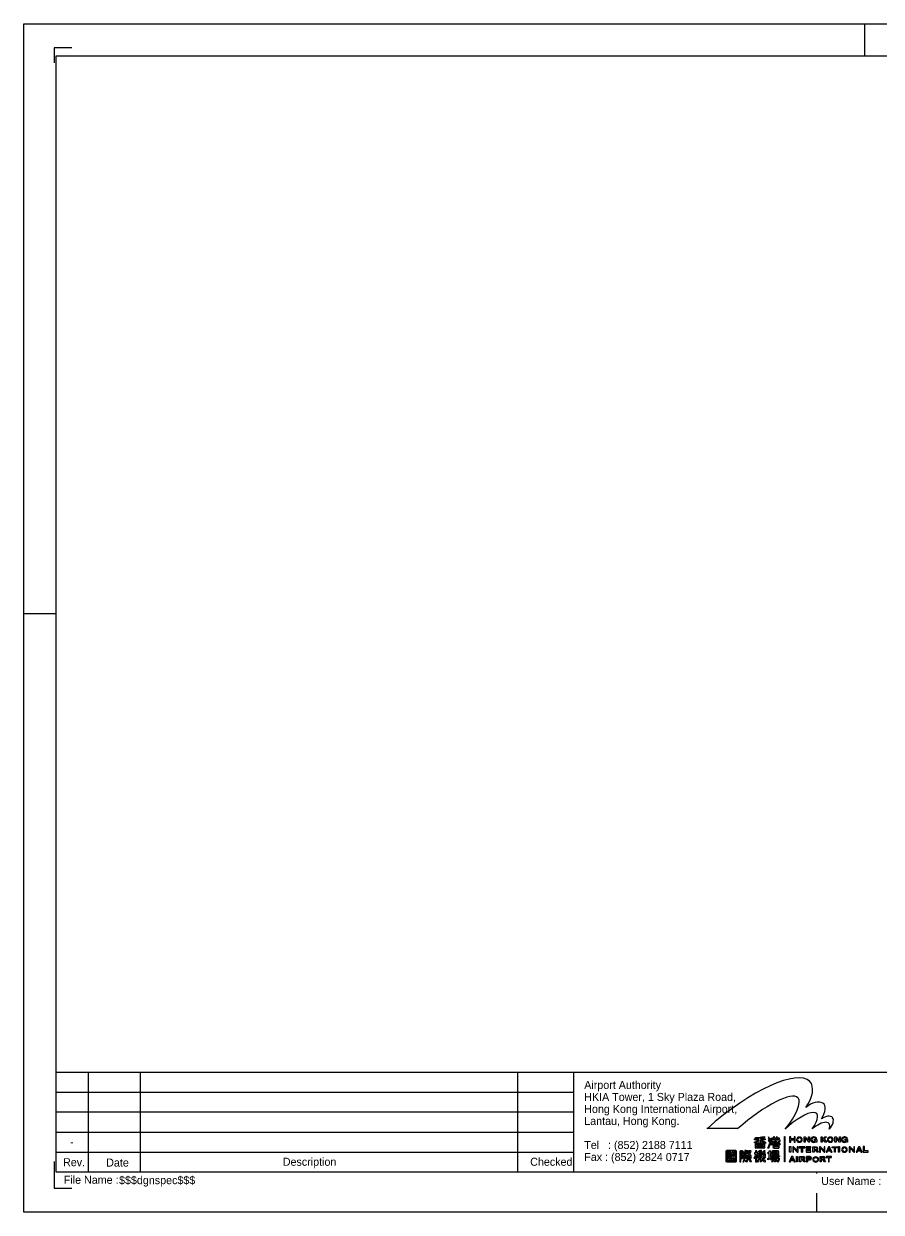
# Model space of a CAD drawing. Extents: x 241.812 to 242.232, y 83.676 to 83.973.
# Drawn here: x 241.8118 to 242.026, y 83.6761 to 83.9731 of the extents above; entities that cross this region are included whole.
import ezdxf

# ---------------------------------------------------------------- set-up
doc = ezdxf.new("R2010")
doc.units = 0
doc.layers.add('Level 63', color=7, linetype='Continuous')

msp = doc.modelspace()

# ---------------------------------------------------------------- linework, layer by layer
at = {"layer": 'Level 63'}
for p, q in [((242.02185000152593, 83.96508999908444), (242.02185000152593, 83.9731)), ((241.81980000000001, 83.82560000000001), (241.8118, 83.82560000000001)), ((241.81985000152594, 83.7111), (242.22385000152593, 83.7111)), ((241.82785000152595, 83.7111), (241.82785000152595, 83.68608999908444)), ((241.84085000152595, 83.7111), (241.84085000152595, 83.68608999908444)), ((241.9351499984741, 83.7111), (241.9351499984741, 83.68608999908444)), ((241.94920000000002, 83.68608999908444), (241.94920000000002, 83.7111)), ((241.81985000152594, 83.7061), (241.94920000000002, 83.7061)), ((241.94920000000002, 83.70110000000001), (241.81985000152594, 83.70110000000001)), ((241.81985000152594, 83.6961), (241.94920000000002, 83.6961)), ((241.9824, 83.6971), (241.99, 83.6971)), ((241.99460000000002, 83.69460000000001), (241.99460000000002, 83.6948)), ((241.99460000000002, 83.6948), (241.9949, 83.6948)), ((241.9952, 83.69460000000001), (241.99460000000002, 83.69460000000001)), ((241.9949, 83.6948), (241.99530000000001, 83.6948)), ((241.99550000000002, 83.69460000000001), (241.9952, 83.69460000000001)), ((241.99530000000001, 83.6948), (241.9961, 83.6949)), ((241.99550000000002, 83.6944), (241.99550000000002, 83.69460000000001)), ((241.9959, 83.6947), (241.9958, 83.6947)), ((241.9958, 83.6947), (241.9958, 83.6944)), ((241.99640000000002, 83.6947), (241.9959, 83.6947)), ((241.9961, 83.6949), (241.9968, 83.69500000000001)), ((241.9968, 83.6947), (241.99640000000002, 83.6947)), ((241.9968, 83.69500000000001), (241.9968, 83.6947)), ((241.9978, 83.6949), (241.9978, 83.69460000000001)), ((241.9991, 83.69460000000001), (241.9986, 83.69460000000001)), ((241.9986, 83.69460000000001), (241.9986, 83.6944)), ((241.9993, 83.6949), (241.9991, 83.6949)), ((241.9991, 83.6949), (241.9991, 83.69460000000001)), ((241.9993, 83.69460000000001), (241.9993, 83.6949)), ((241.99980000000002, 83.69460000000001), (241.9993, 83.69460000000001)), ((242, 83.6949), (241.99980000000002, 83.6949)), ((241.99980000000002, 83.6949), (241.99980000000002, 83.69460000000001)), ((242, 83.69460000000001), (242, 83.6949)), ((242.00060000000002, 83.69460000000001), (242, 83.69460000000001)), ((242.00060000000002, 83.6944), (242.00060000000002, 83.69460000000001)), ((242.0034, 83.6949), (242.00310000000002, 83.6949)), ((242.00310000000002, 83.6949), (242.00310000000002, 83.6936)), ((242.0034, 83.6944), (242.0034, 83.6949)), ((242.0045, 83.6949), (242.00420000000003, 83.6949)), ((242.00420000000003, 83.6949), (242.00420000000003, 83.6944)), ((242.0045, 83.6936), (242.0045, 83.6949)), ((242.00670000000002, 83.6936), (242.00670000000002, 83.6949)), ((242.00670000000002, 83.6949), (242.007, 83.6949)), ((242.007, 83.6949), (242.0078, 83.694)), ((242.007, 83.69460000000001), (242.007, 83.6936)), ((242.0079, 83.6936), (242.007, 83.69460000000001)), ((242.0078, 83.694), (242.0078, 83.6949)), ((242.0078, 83.6949), (242.0081, 83.6949)), ((242.0081, 83.6949), (242.0081, 83.6936)), ((242.00990000000002, 83.6945), (242.0096, 83.6945)), ((242.01100000000002, 83.6949), (242.0112, 83.6949)), ((242.01100000000002, 83.6936), (242.01100000000002, 83.6949)), ((242.0112, 83.6949), (242.0112, 83.6943)), ((242.0112, 83.6943), (242.01190000000003, 83.6949)), ((242.0123, 83.6949), (242.01170000000002, 83.6944)), ((242.01190000000003, 83.6949), (242.0123, 83.6949)), ((242.01440000000002, 83.6949), (242.0147, 83.6949)), ((242.01440000000002, 83.6936), (242.01440000000002, 83.6949)), ((242.0147, 83.6949), (242.0156, 83.694)), ((242.0156, 83.6936), (242.0147, 83.69460000000001)), ((242.0147, 83.69460000000001), (242.0147, 83.6936)), ((242.0156, 83.694), (242.0156, 83.6949)), ((242.0156, 83.6949), (242.0158, 83.6949)), ((242.0158, 83.6949), (242.0158, 83.6936)), ((242.01760000000002, 83.6945), (242.0173, 83.6945)), ((241.9897, 83.6915), (241.9873, 83.6915)), ((241.99220000000003, 83.6915), (241.99190000000002, 83.6915)), ((241.99210000000002, 83.6914), (241.99220000000003, 83.6915)), ((241.9943, 83.69420000000001), (241.9943, 83.6944)), ((241.9943, 83.6944), (241.99550000000002, 83.6944)), ((241.99550000000002, 83.69420000000001), (241.9943, 83.69420000000001)), ((241.9943, 83.6936), (241.9949, 83.6939)), ((241.9949, 83.6937), (241.9943, 83.6934)), ((241.9943, 83.6934), (241.9943, 83.6936)), ((241.99460000000002, 83.6922), (241.99460000000002, 83.69330000000001)), ((241.99470000000002, 83.6934), (241.99550000000002, 83.6934)), ((241.9967, 83.69210000000001), (241.99470000000002, 83.69210000000001)), ((241.9966, 83.6932), (241.9948, 83.6932)), ((241.9948, 83.6932), (241.9948, 83.69290000000001)), ((241.9948, 83.6932), (241.9966, 83.6932)), ((241.9948, 83.69290000000001), (241.9948, 83.6932)), ((241.9948, 83.69290000000001), (241.9966, 83.69290000000001)), ((241.9966, 83.69290000000001), (241.9948, 83.69290000000001)), ((241.9966, 83.6927), (241.9948, 83.6927)), ((241.9948, 83.6927), (241.9948, 83.6924)), ((241.9948, 83.6927), (241.9966, 83.6927)), ((241.9948, 83.6924), (241.9948, 83.6927)), ((241.9948, 83.6924), (241.9966, 83.6924)), ((241.9966, 83.6924), (241.9948, 83.6924)), ((241.9949, 83.6939), (241.99530000000001, 83.6941)), ((241.99550000000002, 83.694), (241.9949, 83.6937)), ((241.99530000000001, 83.6941), (241.99550000000002, 83.6941)), ((241.99550000000002, 83.6941), (241.99550000000002, 83.69420000000001)), ((241.99550000000002, 83.6934), (241.99550000000002, 83.694)), ((241.9958, 83.6944), (241.997, 83.6944)), ((241.997, 83.69420000000001), (241.9958, 83.69420000000001)), ((241.9958, 83.69420000000001), (241.9958, 83.6941)), ((241.9958, 83.6941), (241.9961, 83.6941)), ((241.99640000000002, 83.6937), (241.9958, 83.694)), ((241.9958, 83.694), (241.9958, 83.6934)), ((241.9958, 83.6934), (241.9967, 83.6934)), ((241.9961, 83.6915), (241.9958, 83.6915)), ((241.9958, 83.6915), (241.9961, 83.69)), ((241.9961, 83.6941), (241.99640000000002, 83.6939)), ((241.99630000000002, 83.69040000000001), (241.9961, 83.6915)), ((241.99640000000002, 83.6939), (241.99710000000002, 83.6936)), ((241.99710000000002, 83.69330000000001), (241.99640000000002, 83.6937)), ((241.9966, 83.69290000000001), (241.9966, 83.6932)), ((241.9966, 83.6932), (241.9966, 83.69290000000001)), ((241.9966, 83.6924), (241.9966, 83.6927)), ((241.9966, 83.6927), (241.9966, 83.6924)), ((241.9968, 83.69330000000001), (241.9968, 83.6922)), ((241.997, 83.6944), (241.997, 83.69420000000001)), ((241.99710000000002, 83.6936), (241.99710000000002, 83.69330000000001)), ((241.99790000000002, 83.69210000000001), (241.9977, 83.69210000000001)), ((241.9978, 83.6943), (241.9978, 83.694)), ((241.99810000000002, 83.69330000000001), (241.9983, 83.69330000000001)), ((241.9984, 83.694), (241.9984, 83.6944)), ((241.9984, 83.69330000000001), (241.9984, 83.6937)), ((241.9991, 83.6941), (241.9985, 83.6941)), ((241.9985, 83.6941), (241.9985, 83.69380000000001)), ((241.9985, 83.69380000000001), (241.99900000000002, 83.69380000000001)), ((241.9987, 83.6934), (241.9985, 83.6932)), ((241.9985, 83.69290000000001), (241.99890000000002, 83.69330000000001)), ((241.9985, 83.6932), (241.9985, 83.69290000000001)), ((241.9986, 83.6944), (241.9991, 83.6944)), ((241.99900000000002, 83.69380000000001), (241.9987, 83.6934)), ((241.99890000000002, 83.69330000000001), (241.99890000000002, 83.69250000000001)), ((241.9991, 83.6944), (241.9991, 83.6941)), ((241.9991, 83.6935), (241.9992, 83.69380000000001)), ((242, 83.6935), (241.9991, 83.6935)), ((241.9991, 83.69330000000001), (242, 83.69330000000001)), ((241.9991, 83.69290000000001), (241.9991, 83.69330000000001)), ((242, 83.69290000000001), (241.9991, 83.69290000000001)), ((241.9991, 83.6926), (241.9991, 83.6927)), ((241.9991, 83.6927), (242, 83.6927)), ((241.9992, 83.69380000000001), (241.99990000000003, 83.69380000000001)), ((241.99980000000002, 83.6944), (241.9993, 83.6944)), ((241.9993, 83.6944), (241.9993, 83.6941)), ((241.9993, 83.6941), (241.99980000000002, 83.6941)), ((242.0003, 83.6924), (241.9993, 83.6924)), ((241.9993, 83.69210000000001), (242.0003, 83.69210000000001)), ((241.99980000000002, 83.6941), (241.99980000000002, 83.6944)), ((241.99990000000003, 83.69380000000001), (242, 83.6936)), ((242, 83.6941), (242, 83.6944)), ((242, 83.6944), (242.00060000000002, 83.6944)), ((242.00070000000002, 83.6941), (242, 83.6941)), ((242, 83.6936), (242.0003, 83.69330000000001)), ((242, 83.69330000000001), (242, 83.69290000000001)), ((242.00050000000002, 83.6934), (242.0002, 83.69380000000001)), ((242.0002, 83.69380000000001), (242.00070000000002, 83.69380000000001)), ((242.0002, 83.69290000000001), (242.0002, 83.69330000000001)), ((242.0003, 83.69330000000001), (242.00070000000002, 83.69290000000001)), ((242.00050000000002, 83.6927), (242.0003, 83.6927)), ((242.0003, 83.6927), (242.0003, 83.6924)), ((242.00070000000002, 83.6932), (242.00050000000002, 83.6934)), ((242.00050000000002, 83.6923), (242.00050000000002, 83.6927)), ((242.00070000000002, 83.69380000000001), (242.00070000000002, 83.6941)), ((242.00070000000002, 83.69290000000001), (242.00070000000002, 83.6932)), ((242.00310000000002, 83.6936), (242.0034, 83.6936)), ((242.00420000000003, 83.6944), (242.0034, 83.6944)), ((242.0034, 83.6936), (242.0034, 83.69420000000001)), ((242.0034, 83.69420000000001), (242.00420000000003, 83.69420000000001)), ((242.00410000000002, 83.6924), (242.00390000000002, 83.6924)), ((242.00390000000002, 83.6924), (242.00390000000002, 83.6911)), ((242.00500000000002, 83.6915), (242.00410000000002, 83.6924)), ((242.00410000000002, 83.6911), (242.00410000000002, 83.69210000000001)), ((242.00410000000002, 83.69210000000001), (242.00500000000002, 83.6911)), ((242.00420000000003, 83.69420000000001), (242.00420000000003, 83.6936)), ((242.00420000000003, 83.6936), (242.0045, 83.6936)), ((242.0052, 83.6924), (242.00500000000002, 83.6924)), ((242.00500000000002, 83.6924), (242.00500000000002, 83.6915)), ((242.0052, 83.6911), (242.0052, 83.6924)), ((242.0055, 83.6922), (242.0055, 83.6924)), ((242.0055, 83.6924), (242.0069, 83.6924)), ((242.0069, 83.6924), (242.0055, 83.6924)), ((242.0055, 83.6924), (242.0055, 83.6922)), ((242.0061, 83.6922), (242.0055, 83.6922)), ((242.0055, 83.6922), (242.0061, 83.6922)), ((242.0061, 83.6911), (242.0061, 83.6922)), ((242.0061, 83.6922), (242.0061, 83.6911)), ((242.0063, 83.6922), (242.0063, 83.6911)), ((242.0069, 83.6922), (242.0063, 83.6922)), ((242.0063, 83.6911), (242.0063, 83.6922)), ((242.0063, 83.6922), (242.0069, 83.6922)), ((242.007, 83.6936), (242.00670000000002, 83.6936)), ((242.0069, 83.6924), (242.0069, 83.6922)), ((242.0069, 83.6922), (242.0069, 83.6924)), ((242.00840000000002, 83.6924), (242.0072, 83.6924)), ((242.0072, 83.6924), (242.0072, 83.6911)), ((242.00750000000002, 83.6922), (242.00840000000002, 83.6922)), ((242.00750000000002, 83.6919), (242.00750000000002, 83.6922)), ((242.00830000000002, 83.6919), (242.00750000000002, 83.6919)), ((242.00750000000002, 83.6914), (242.00750000000002, 83.6917)), ((242.00750000000002, 83.6917), (242.00830000000002, 83.6917)), ((242.0081, 83.6936), (242.0079, 83.6936)), ((242.00830000000002, 83.6917), (242.00830000000002, 83.6919)), ((242.00840000000002, 83.6922), (242.00840000000002, 83.6924)), ((242.0089, 83.6924), (242.0098, 83.6924)), ((242.0089, 83.6911), (242.0089, 83.6924)), ((242.00920000000002, 83.6941), (242.00920000000002, 83.6943)), ((242.00920000000002, 83.6943), (242.00990000000002, 83.6943)), ((242.0096, 83.6941), (242.00920000000002, 83.6941)), ((242.0098, 83.6922), (242.00920000000002, 83.6922)), ((242.00920000000002, 83.6922), (242.00920000000002, 83.6918)), ((242.00920000000002, 83.6918), (242.0098, 83.6918)), ((242.0096, 83.69160000000001), (242.00920000000002, 83.69160000000001)), ((242.00920000000002, 83.69160000000001), (242.00920000000002, 83.6911)), ((242.01000000000002, 83.6911), (242.0096, 83.69160000000001)), ((242.0097, 83.6936), (242.0097, 83.69380000000001)), ((242.00990000000002, 83.6936), (242.0097, 83.6936)), ((242.00990000000002, 83.6943), (242.00990000000002, 83.6936)), ((242.00990000000002, 83.69160000000001), (242.0103, 83.6911)), ((242.01080000000002, 83.6924), (242.0106, 83.6924)), ((242.0106, 83.6924), (242.0106, 83.6911)), ((242.01170000000002, 83.6915), (242.01080000000002, 83.6924)), ((242.01080000000002, 83.6911), (242.01080000000002, 83.69210000000001)), ((242.01080000000002, 83.69210000000001), (242.01170000000002, 83.6911)), ((242.0112, 83.6936), (242.01100000000002, 83.6936)), ((242.0115, 83.69420000000001), (242.0112, 83.694)), ((242.0112, 83.694), (242.0112, 83.6936)), ((242.012, 83.6936), (242.0115, 83.69420000000001)), ((242.01170000000002, 83.6944), (242.0124, 83.6936)), ((242.01190000000003, 83.6924), (242.01170000000002, 83.6924)), ((242.01170000000002, 83.6924), (242.01170000000002, 83.6915)), ((242.01190000000003, 83.6911), (242.01190000000003, 83.6924)), ((242.0124, 83.6936), (242.012, 83.6936)), ((242.0128, 83.6924), (242.0122, 83.6911)), ((242.0129, 83.69210000000001), (242.01270000000002, 83.69160000000001)), ((242.01270000000002, 83.69160000000001), (242.0132, 83.69160000000001)), ((242.0131, 83.6924), (242.0128, 83.6924)), ((242.0132, 83.69160000000001), (242.0129, 83.69210000000001)), ((242.0137, 83.6911), (242.0131, 83.6924)), ((242.0137, 83.6922), (242.0137, 83.6924)), ((242.0137, 83.6924), (242.01510000000002, 83.6924)), ((242.01430000000002, 83.6922), (242.0137, 83.6922)), ((242.01430000000002, 83.6911), (242.01430000000002, 83.6922)), ((242.0147, 83.6936), (242.01440000000002, 83.6936)), ((242.01510000000002, 83.6922), (242.0145, 83.6922)), ((242.0145, 83.6922), (242.0145, 83.6911)), ((242.01510000000002, 83.6924), (242.01510000000002, 83.6922)), ((242.0158, 83.6936), (242.0156, 83.6936)), ((242.01690000000002, 83.6941), (242.01690000000002, 83.6943)), ((242.01690000000002, 83.6943), (242.01760000000002, 83.6943)), ((242.0173, 83.6941), (242.01690000000002, 83.6941)), ((242.0174, 83.6936), (242.0174, 83.69380000000001)), ((242.01760000000002, 83.6936), (242.0174, 83.6936)), ((242.01760000000002, 83.6943), (242.01760000000002, 83.6936)), ((242.018, 83.6924), (242.018, 83.6911)), ((242.0182, 83.6924), (242.018, 83.6924)), ((242.0191, 83.6915), (242.0182, 83.6924)), ((242.0182, 83.6911), (242.0182, 83.69210000000001)), ((242.0182, 83.69210000000001), (242.0191, 83.6911)), ((242.01930000000002, 83.6924), (242.0191, 83.6924)), ((242.0191, 83.6924), (242.0191, 83.6915)), ((242.01930000000002, 83.6911), (242.01930000000002, 83.6924)), ((242.02030000000002, 83.6924), (242.0197, 83.6911)), ((242.02040000000002, 83.69210000000001), (242.02020000000002, 83.69160000000001)), ((242.02020000000002, 83.69160000000001), (242.0207, 83.69160000000001)), ((242.0206, 83.6924), (242.02030000000002, 83.6924)), ((242.0207, 83.69160000000001), (242.02040000000002, 83.69210000000001)), ((242.02120000000002, 83.6911), (242.0206, 83.6924)), ((242.0218, 83.69250000000001), (242.0215, 83.69250000000001)), ((242.0215, 83.69250000000001), (242.0215, 83.6911)), ((242.0218, 83.6914), (242.0218, 83.69250000000001)), ((241.81985000152594, 83.6911), (241.94920000000002, 83.6911)), ((241.9872, 83.6914), (241.9872, 83.6888)), ((241.9873, 83.6887), (241.9897, 83.6887)), ((241.9884, 83.69120000000001), (241.9874, 83.69120000000001)), ((241.9874, 83.69120000000001), (241.9874, 83.68900000000001)), ((241.9874, 83.68900000000001), (241.98960000000002, 83.68900000000001)), ((241.98760000000001, 83.6907), (241.98760000000001, 83.6909)), ((241.98760000000001, 83.6909), (241.98850000000002, 83.6909)), ((241.98860000000002, 83.6907), (241.98760000000001, 83.6907)), ((241.98760000000001, 83.6905), (241.98760000000001, 83.6898)), ((241.98850000000002, 83.6897), (241.98760000000001, 83.6894)), ((241.98760000000001, 83.6894), (241.98760000000001, 83.68910000000001)), ((241.98760000000001, 83.68910000000001), (241.98850000000002, 83.6894)), ((241.9884, 83.6906), (241.98770000000002, 83.6906)), ((241.98770000000002, 83.6897), (241.9884, 83.6897)), ((241.9883, 83.69030000000001), (241.98780000000002, 83.69030000000001)), ((241.98780000000002, 83.69030000000001), (241.98780000000002, 83.69)), ((241.98780000000002, 83.69), (241.9883, 83.69)), ((241.9883, 83.69), (241.9883, 83.69030000000001)), ((241.98850000000002, 83.6909), (241.9884, 83.69120000000001)), ((241.98850000000002, 83.6898), (241.98850000000002, 83.6905)), ((241.98850000000002, 83.6894), (241.98850000000002, 83.6897)), ((241.9888, 83.6898), (241.98860000000002, 83.6907)), ((241.98860000000002, 83.6892), (241.98860000000002, 83.68950000000001)), ((241.9889, 83.69120000000001), (241.98870000000002, 83.69120000000001)), ((241.98870000000002, 83.69120000000001), (241.9888, 83.6909)), ((241.9889, 83.69120000000001), (241.98870000000002, 83.69120000000001)), ((241.98870000000002, 83.69120000000001), (241.9888, 83.6909)), ((241.9888, 83.6909), (241.989, 83.6909)), ((241.9888, 83.6909), (241.989, 83.6909)), ((241.98940000000002, 83.6907), (241.9888, 83.6907)), ((241.9888, 83.6907), (241.989, 83.6902)), ((241.989, 83.6909), (241.9889, 83.69120000000001)), ((241.989, 83.6909), (241.9889, 83.69120000000001)), ((241.9889, 83.6894), (241.9889, 83.6896)), ((241.98960000000002, 83.69120000000001), (241.9891, 83.69120000000001)), ((241.9891, 83.69120000000001), (241.9892, 83.6909)), ((241.9891, 83.6906), (241.98940000000002, 83.6906)), ((241.9891, 83.68990000000001), (241.9892, 83.6894)), ((241.9892, 83.6909), (241.98940000000002, 83.6909)), ((241.98940000000002, 83.68910000000001), (241.9892, 83.68910000000001)), ((241.98930000000001, 83.6893), (241.98940000000002, 83.6893)), ((241.98940000000002, 83.6909), (241.98940000000002, 83.6907)), ((241.98940000000002, 83.6893), (241.98940000000002, 83.68910000000001)), ((241.98960000000002, 83.68900000000001), (241.98960000000002, 83.69120000000001)), ((241.9898, 83.6888), (241.9898, 83.6914)), ((241.9907, 83.6913), (241.9907, 83.6887)), ((241.9907, 83.6887), (241.9909, 83.6887)), ((241.99130000000002, 83.6914), (241.9908, 83.6914)), ((241.99120000000002, 83.69120000000001), (241.9909, 83.69120000000001)), ((241.9909, 83.69120000000001), (241.9909, 83.6897)), ((241.99120000000002, 83.69120000000001), (241.9909, 83.69120000000001)), ((241.9909, 83.69120000000001), (241.9909, 83.6897)), ((241.9909, 83.6897), (241.99120000000002, 83.6897)), ((241.9909, 83.6897), (241.99120000000002, 83.6897)), ((241.9909, 83.6887), (241.9909, 83.68950000000001)), ((241.9909, 83.68950000000001), (241.99120000000002, 83.6894)), ((241.991, 83.6905), (241.99120000000002, 83.69120000000001)), ((241.991, 83.6905), (241.99120000000002, 83.69120000000001)), ((241.99130000000002, 83.68990000000001), (241.991, 83.6905)), ((241.99130000000002, 83.68990000000001), (241.991, 83.6905)), ((241.99120000000002, 83.6905), (241.9914, 83.6913)), ((241.9914, 83.6902), (241.99120000000002, 83.6905)), ((241.99120000000002, 83.6897), (241.99130000000002, 83.6898)), ((241.99120000000002, 83.6897), (241.99130000000002, 83.6898)), ((241.99120000000002, 83.6897), (241.99120000000002, 83.6897)), ((241.99120000000002, 83.6894), (241.99130000000002, 83.68950000000001)), ((241.99130000000002, 83.69080000000001), (241.9914, 83.6907)), ((241.99130000000002, 83.6898), (241.99130000000002, 83.68990000000001)), ((241.99130000000002, 83.6898), (241.99130000000002, 83.68990000000001)), ((241.99130000000002, 83.6898), (241.99130000000002, 83.6898)), ((241.99130000000002, 83.6898), (241.99130000000002, 83.6898)), ((241.99130000000002, 83.68950000000001), (241.9915, 83.6896)), ((241.9914, 83.6907), (241.9915, 83.6907)), ((241.9915, 83.69), (241.9914, 83.6902)), ((241.9916, 83.68900000000001), (241.9914, 83.6887)), ((241.9914, 83.6887), (241.9917, 83.6887)), ((241.9915, 83.6907), (241.9918, 83.6905)), ((241.9915, 83.6898), (241.9915, 83.69)), ((241.9915, 83.6896), (241.9915, 83.6898)), ((241.9918, 83.6905), (241.9916, 83.69030000000001)), ((241.9916, 83.69030000000001), (241.9916, 83.69)), ((241.9916, 83.69), (241.99190000000002, 83.69030000000001)), ((241.9916, 83.6898), (241.9935, 83.6898)), ((241.9916, 83.6896), (241.9916, 83.6898)), ((241.9925, 83.6896), (241.9916, 83.6896)), ((241.9917, 83.6893), (241.9916, 83.68900000000001)), ((241.9918, 83.691), (241.9917, 83.6909)), ((241.9917, 83.6909), (241.9918, 83.691)), ((241.9917, 83.6909), (241.99200000000002, 83.6907)), ((241.99200000000002, 83.6907), (241.9917, 83.6909)), ((241.9918, 83.68950000000001), (241.9917, 83.6893)), ((241.9917, 83.6887), (241.9918, 83.68900000000001)), ((241.99210000000002, 83.69080000000001), (241.9918, 83.691)), ((241.9918, 83.691), (241.99210000000002, 83.69080000000001)), ((241.9918, 83.68900000000001), (241.99200000000002, 83.68950000000001)), ((241.99200000000002, 83.68950000000001), (241.9918, 83.68950000000001)), ((241.9931, 83.69030000000001), (241.99190000000002, 83.69030000000001)), ((241.99190000000002, 83.69030000000001), (241.99190000000002, 83.6901)), ((241.99190000000002, 83.6901), (241.9932, 83.6901)), ((241.9924, 83.69120000000001), (241.99200000000002, 83.69120000000001)), ((241.99200000000002, 83.69120000000001), (241.99220000000003, 83.691)), ((241.99200000000002, 83.69120000000001), (241.9924, 83.69120000000001)), ((241.99220000000003, 83.691), (241.99200000000002, 83.69120000000001)), ((241.99200000000002, 83.6907), (241.99210000000002, 83.69080000000001)), ((241.99210000000002, 83.69080000000001), (241.99200000000002, 83.6907)), ((241.9927, 83.6914), (241.99210000000002, 83.6914)), ((241.99220000000003, 83.6887), (241.99220000000003, 83.68900000000001)), ((241.99220000000003, 83.68900000000001), (241.9924, 83.68900000000001)), ((241.9923, 83.6887), (241.99220000000003, 83.6887)), ((241.9924, 83.68900000000001), (241.9924, 83.68900000000001)), ((241.9926, 83.69120000000001), (241.9925, 83.691)), ((241.9925, 83.68910000000001), (241.9925, 83.6896)), ((241.9935, 83.6896), (241.9927, 83.6896)), ((241.9927, 83.6896), (241.9927, 83.68910000000001)), ((241.9935, 83.6914), (241.99280000000002, 83.6914)), ((241.99280000000002, 83.6914), (241.99280000000002, 83.69120000000001)), ((241.99280000000002, 83.69120000000001), (241.9932, 83.69120000000001)), ((241.9932, 83.69120000000001), (241.99290000000002, 83.69080000000001)), ((241.99300000000002, 83.6894), (241.99300000000002, 83.68950000000001)), ((241.99300000000002, 83.68950000000001), (241.9932, 83.68950000000001)), ((241.9931, 83.68910000000001), (241.99300000000002, 83.6894)), ((241.9932, 83.6889), (241.9931, 83.68910000000001)), ((241.9932, 83.6901), (241.9932, 83.6902)), ((241.9932, 83.68950000000001), (241.9933, 83.6892)), ((241.9933, 83.6887), (241.9932, 83.6889)), ((241.9933, 83.6892), (241.9934, 83.68900000000001)), ((241.99360000000001, 83.6887), (241.9933, 83.6887)), ((241.9934, 83.68900000000001), (241.9935, 83.6888)), ((241.9935, 83.69), (241.9935, 83.69030000000001)), ((241.9935, 83.6898), (241.9935, 83.6896)), ((241.9935, 83.6888), (241.99360000000001, 83.6887)), ((241.9944, 83.69), (241.9942, 83.6896)), ((241.9942, 83.6896), (241.9944, 83.6896)), ((241.99460000000002, 83.6909), (241.9943, 83.6909)), ((241.9943, 83.6909), (241.9943, 83.6907)), ((241.9943, 83.6907), (241.99460000000002, 83.6907)), ((241.99450000000002, 83.69040000000001), (241.9944, 83.69)), ((241.9944, 83.6896), (241.99460000000002, 83.6901)), ((241.99460000000002, 83.6907), (241.99450000000002, 83.69040000000001)), ((241.9949, 83.6914), (241.99460000000002, 83.6914)), ((241.99460000000002, 83.6914), (241.99460000000002, 83.6909)), ((241.99460000000002, 83.6901), (241.99460000000002, 83.6887)), ((241.99460000000002, 83.6887), (241.9949, 83.6887)), ((241.9949, 83.6909), (241.9949, 83.6914)), ((241.9951, 83.6909), (241.9949, 83.6909)), ((241.9951, 83.69030000000001), (241.9949, 83.6907)), ((241.9949, 83.6907), (241.9951, 83.6907)), ((241.9949, 83.6887), (241.9949, 83.69040000000001)), ((241.9949, 83.69040000000001), (241.9951, 83.6901)), ((241.9951, 83.6907), (241.9951, 83.6909)), ((241.99550000000002, 83.69080000000001), (241.9951, 83.69040000000001)), ((241.9951, 83.69040000000001), (241.9951, 83.69030000000001)), ((241.9951, 83.6901), (241.9952, 83.6902)), ((241.9961, 83.69), (241.9951, 83.69)), ((241.9951, 83.69), (241.9951, 83.6898)), ((241.9951, 83.6898), (241.99540000000002, 83.6898)), ((241.9952, 83.68900000000001), (241.9951, 83.68900000000001)), ((241.9951, 83.68900000000001), (241.9951, 83.68900000000001)), ((241.9951, 83.68900000000001), (241.9951, 83.6887)), ((241.9951, 83.6887), (241.9951, 83.6887)), ((241.9951, 83.6887), (241.9952, 83.6887)), ((241.99530000000001, 83.69080000000001), (241.99550000000002, 83.69080000000001)), ((241.99540000000002, 83.6898), (241.99530000000001, 83.6892)), ((241.99550000000002, 83.68900000000001), (241.99550000000002, 83.6894)), ((241.99550000000002, 83.6894), (241.9959, 83.68910000000001)), ((241.99560000000002, 83.6896), (241.99560000000002, 83.6898)), ((241.99560000000002, 83.6898), (241.99620000000002, 83.6898)), ((241.9957, 83.6896), (241.99560000000002, 83.6896)), ((241.9958, 83.68950000000001), (241.9957, 83.6896)), ((241.996, 83.6893), (241.9958, 83.68950000000001)), ((241.9958, 83.68900000000001), (241.9958, 83.6887)), ((241.9959, 83.68910000000001), (241.996, 83.6893)), ((241.99620000000002, 83.6898), (241.99640000000002, 83.6893)), ((241.99630000000002, 83.69080000000001), (241.9967, 83.69080000000001)), ((241.9967, 83.69080000000001), (241.99630000000002, 83.69040000000001)), ((241.99640000000002, 83.69), (241.99640000000002, 83.6902)), ((241.99640000000002, 83.6902), (241.99640000000002, 83.69)), ((241.9966, 83.69), (241.99640000000002, 83.69)), ((241.99640000000002, 83.69), (241.9966, 83.69)), ((241.9965, 83.68950000000001), (241.9965, 83.6898)), ((241.9965, 83.6898), (241.99710000000002, 83.6898)), ((241.9965, 83.68910000000001), (241.9965, 83.6889)), ((241.9966, 83.6902), (241.9966, 83.69)), ((241.9966, 83.69), (241.9966, 83.6902)), ((241.9967, 83.68900000000001), (241.9966, 83.6892)), ((241.9969, 83.6897), (241.9967, 83.6897)), ((241.9968, 83.68900000000001), (241.9967, 83.68900000000001)), ((241.9968, 83.69), (241.9968, 83.6902)), ((241.99710000000002, 83.69), (241.9968, 83.69)), ((241.9969, 83.68900000000001), (241.9968, 83.68900000000001)), ((241.99710000000002, 83.68900000000001), (241.9969, 83.68900000000001)), ((241.9969, 83.6887), (241.99710000000002, 83.6887)), ((241.99710000000002, 83.6898), (241.99710000000002, 83.69)), ((241.99710000000002, 83.6887), (241.99710000000002, 83.68900000000001)), ((241.9977, 83.69080000000001), (241.9977, 83.691)), ((241.9977, 83.691), (241.99800000000002, 83.691)), ((241.99800000000002, 83.69080000000001), (241.9977, 83.69080000000001)), ((241.9986, 83.6897), (241.9977, 83.6892)), ((241.9977, 83.68950000000001), (241.99800000000002, 83.6897)), ((241.9977, 83.6892), (241.9977, 83.68950000000001)), ((241.99800000000002, 83.691), (241.99800000000002, 83.6914)), ((241.99800000000002, 83.6914), (241.9983, 83.6914)), ((241.99800000000002, 83.6897), (241.99800000000002, 83.69080000000001)), ((241.9983, 83.6914), (241.9983, 83.691)), ((241.9983, 83.691), (241.9986, 83.691)), ((241.9986, 83.69080000000001), (241.9983, 83.69080000000001)), ((241.9983, 83.69080000000001), (241.9983, 83.68990000000001)), ((241.9983, 83.68990000000001), (241.9986, 83.69)), ((241.9983, 83.6892), (241.9986, 83.6896)), ((241.9986, 83.6892), (241.9983, 83.6892)), ((241.9986, 83.691), (241.9986, 83.69080000000001)), ((241.9986, 83.69), (241.9986, 83.6902)), ((241.9986, 83.6902), (242.00060000000002, 83.6902)), ((241.99880000000002, 83.69), (241.9986, 83.69)), ((241.9986, 83.69), (241.9986, 83.6897)), ((241.9986, 83.6896), (241.99880000000002, 83.68990000000001)), ((241.99890000000002, 83.6896), (241.9986, 83.6892)), ((241.99890000000002, 83.6887), (241.9986, 83.6887)), ((241.9987, 83.6913), (241.9987, 83.6905)), ((242.0003, 83.6914), (241.99880000000002, 83.6914)), ((241.99880000000002, 83.69040000000001), (242.0003, 83.69040000000001)), ((241.99880000000002, 83.68990000000001), (241.99880000000002, 83.69)), ((242.0003, 83.6896), (241.99890000000002, 83.6896)), ((242.0001, 83.69120000000001), (241.99900000000002, 83.69120000000001)), ((241.99900000000002, 83.69120000000001), (241.99900000000002, 83.691)), ((241.99900000000002, 83.691), (242.0001, 83.691)), ((241.99900000000002, 83.6906), (241.99900000000002, 83.69080000000001)), ((241.99900000000002, 83.69080000000001), (242.0001, 83.69080000000001)), ((242.0001, 83.6906), (241.99900000000002, 83.6906)), ((241.9991, 83.68990000000001), (241.99900000000002, 83.6898)), ((241.99900000000002, 83.6898), (242.0003, 83.6898)), ((241.9992, 83.69), (241.9991, 83.68990000000001)), ((241.9991, 83.6896), (241.9994, 83.6896)), ((242.00060000000002, 83.69), (241.9992, 83.69)), ((241.9995, 83.6887), (241.9992, 83.6887)), ((241.99970000000002, 83.6896), (242, 83.6896)), ((242, 83.6887), (242, 83.68900000000001)), ((242, 83.68900000000001), (242.0002, 83.68900000000001)), ((242.0002, 83.6887), (242, 83.6887)), ((242.0001, 83.691), (242.0001, 83.69120000000001)), ((242.0001, 83.69080000000001), (242.0001, 83.6906)), ((242.0003, 83.68910000000001), (242.0003, 83.6896)), ((242.0004, 83.6905), (242.0004, 83.6913)), ((242.00050000000002, 83.6896), (242.00050000000002, 83.68910000000001)), ((242.00060000000002, 83.6902), (242.00060000000002, 83.69)), ((242.0036, 83.69), (242.00300000000001, 83.6887)), ((242.00300000000001, 83.6887), (242.00330000000002, 83.6887)), ((242.00330000000002, 83.6887), (242.0034, 83.68900000000001)), ((242.0034, 83.68900000000001), (242.00410000000002, 83.68900000000001)), ((242.0037, 83.6897), (242.0035, 83.6892)), ((242.0035, 83.6892), (242.00400000000002, 83.6892)), ((242.00390000000002, 83.69), (242.0036, 83.69)), ((242.00400000000002, 83.6892), (242.0037, 83.6897)), ((242.00390000000002, 83.6911), (242.00410000000002, 83.6911)), ((242.0045, 83.6887), (242.00390000000002, 83.69)), ((242.00410000000002, 83.68900000000001), (242.00420000000003, 83.6887)), ((242.00420000000003, 83.6887), (242.0045, 83.6887)), ((242.00500000000002, 83.6911), (242.0052, 83.6911)), ((242.00560000000002, 83.69), (242.00650000000002, 83.69)), ((242.00560000000002, 83.6887), (242.00560000000002, 83.69)), ((242.00590000000003, 83.6887), (242.00560000000002, 83.6887)), ((242.00650000000002, 83.6898), (242.00590000000003, 83.6898)), ((242.00590000000003, 83.6898), (242.00590000000003, 83.6894)), ((242.00590000000003, 83.6894), (242.00650000000002, 83.6894)), ((242.0063, 83.6892), (242.00590000000003, 83.6892)), ((242.00590000000003, 83.6892), (242.00590000000003, 83.6887)), ((242.0063, 83.6911), (242.0061, 83.6911)), ((242.0061, 83.6911), (242.0063, 83.6911)), ((242.00670000000002, 83.6887), (242.0063, 83.6892)), ((242.00660000000002, 83.6892), (242.007, 83.6887)), ((242.007, 83.6887), (242.00670000000002, 83.6887)), ((242.0072, 83.6911), (242.00840000000002, 83.6911)), ((242.00820000000002, 83.69), (242.00730000000001, 83.69)), ((242.00730000000001, 83.69), (242.00730000000001, 83.6887)), ((242.00730000000001, 83.69), (242.00820000000002, 83.69)), ((242.00730000000001, 83.6887), (242.00730000000001, 83.69)), ((242.00730000000001, 83.6887), (242.00760000000002, 83.6887)), ((242.00760000000002, 83.6887), (242.00730000000001, 83.6887)), ((242.00840000000002, 83.6914), (242.00750000000002, 83.6914)), ((242.00760000000002, 83.6894), (242.00760000000002, 83.6898)), ((242.00760000000002, 83.6898), (242.00820000000002, 83.6898)), ((242.00820000000002, 83.6894), (242.00760000000002, 83.6894)), ((242.00760000000002, 83.6887), (242.00760000000002, 83.6892)), ((242.00760000000002, 83.6892), (242.00820000000002, 83.6892)), ((242.00820000000002, 83.6892), (242.00760000000002, 83.6892)), ((242.00760000000002, 83.6892), (242.00760000000002, 83.6887)), ((242.00820000000002, 83.6892), (242.00820000000002, 83.6892)), ((242.00840000000002, 83.6911), (242.00840000000002, 83.6914)), ((242.00920000000002, 83.6911), (242.0089, 83.6911)), ((242.0103, 83.6911), (242.01000000000002, 83.6911)), ((242.0106, 83.6911), (242.01080000000002, 83.6911)), ((242.0107, 83.69), (242.01160000000002, 83.69)), ((242.0107, 83.6887), (242.0107, 83.69)), ((242.01100000000002, 83.6887), (242.0107, 83.6887)), ((242.01160000000002, 83.6898), (242.01100000000002, 83.6898)), ((242.01100000000002, 83.6898), (242.01100000000002, 83.6894)), ((242.01100000000002, 83.6894), (242.01160000000002, 83.6894)), ((242.0114, 83.6892), (242.01100000000002, 83.6892)), ((242.01100000000002, 83.6892), (242.01100000000002, 83.6887)), ((242.01180000000002, 83.6887), (242.0114, 83.6892)), ((242.01170000000002, 83.6911), (242.01190000000003, 83.6911)), ((242.01170000000002, 83.6892), (242.0121, 83.6887)), ((242.0121, 83.6887), (242.01180000000002, 83.6887)), ((242.0122, 83.6911), (242.01250000000002, 83.6911)), ((242.01360000000003, 83.69), (242.0122, 83.69)), ((242.0122, 83.69), (242.0122, 83.6898)), ((242.0122, 83.6898), (242.0128, 83.6898)), ((242.01250000000002, 83.6911), (242.01260000000002, 83.6914)), ((242.01260000000002, 83.6914), (242.01330000000002, 83.6914)), ((242.0128, 83.6898), (242.0128, 83.6887)), ((242.0128, 83.6887), (242.013, 83.6887)), ((242.013, 83.6887), (242.013, 83.6898)), ((242.013, 83.6898), (242.01360000000003, 83.6898)), ((242.01330000000002, 83.6914), (242.01340000000002, 83.6911)), ((242.01340000000002, 83.6911), (242.0137, 83.6911)), ((242.01360000000003, 83.6898), (242.01360000000003, 83.69)), ((242.0145, 83.6911), (242.01430000000002, 83.6911)), ((242.018, 83.6911), (242.0182, 83.6911)), ((242.0191, 83.6911), (242.01930000000002, 83.6911)), ((242.0197, 83.6911), (242.02, 83.6911)), ((242.02, 83.6911), (242.0201, 83.6914)), ((242.0201, 83.6914), (242.0208, 83.6914)), ((242.0208, 83.6914), (242.0209, 83.6911)), ((242.0209, 83.6911), (242.02120000000002, 83.6911)), ((242.0215, 83.6911), (242.02270000000001, 83.6911)), ((242.02270000000001, 83.6914), (242.0218, 83.6914)), ((242.02270000000001, 83.6911), (242.02270000000001, 83.6914)), ((242.00985000152593, 83.68608999908444), (242.00985000152593, 83.68572999969481)), ((242.00985000152593, 83.68085999938964), (242.00985000152593, 83.67608999908444))]:
    msp.add_line(p, q, dxfattribs=at)
for points in [[(241.8118, 83.9731), (242.23180000000002, 83.9731), (242.23180000000002, 83.6761), (241.8118, 83.6761)], [(242.0018, 83.69500000000001), (242.0019, 83.69500000000001), (242.0019, 83.6887), (242.0018, 83.6887)], [(242.00310000000002, 83.69250000000001), (242.0034, 83.69250000000001), (242.0034, 83.6911), (242.00310000000002, 83.6911)], [(242.01530000000002, 83.69250000000001), (242.0156, 83.69250000000001), (242.0156, 83.6911), (242.01530000000002, 83.6911)], [(242.00480000000002, 83.69), (242.0051, 83.69), (242.0051, 83.6887), (242.00480000000002, 83.6887)]]:
    msp.add_lwpolyline(points, close=True, dxfattribs=at)
for points in [[(241.8238, 83.9671), (241.8194, 83.9671), (241.8194, 83.9633)], [(241.81985000152594, 83.68608999908444), (241.81985000152594, 83.96508999908444), (242.22385000152593, 83.96508999908444), (242.22385000152593, 83.68608999908444), (241.93848999908445, 83.68608999908444)], [(241.8194, 83.6888), (241.8194, 83.6821), (241.8238, 83.6821)], [(241.9951, 83.6909), (241.9951, 83.6909)], [(241.9959, 83.69030000000001), (241.9959, 83.6906), (241.9957, 83.6906), (241.9957, 83.69040000000001), (241.99540000000002, 83.69040000000001), (241.9958, 83.6909), (241.9958, 83.691), (241.99550000000002, 83.691), (241.9958, 83.6914), (241.99550000000002, 83.6914), (241.9952, 83.6911)], [(241.9952, 83.6902), (241.9958, 83.6902)], [(241.99710000000002, 83.69030000000001), (241.99710000000002, 83.6906), (241.9969, 83.6906), (241.9969, 83.69040000000001), (241.9966, 83.69040000000001), (241.997, 83.6909), (241.997, 83.691), (241.9967, 83.691), (241.997, 83.6914), (241.9967, 83.6914), (241.99630000000002, 83.691)], [(241.99640000000002, 83.6902), (241.9966, 83.6902)], [(241.9966, 83.6902), (241.99640000000002, 83.6902)], [(241.9968, 83.6902), (241.997, 83.6902)], [(241.93848999908445, 83.68608999908444), (241.93848999908445, 83.68608999908444), (241.81985000152594, 83.68608999908444)]]:
    msp.add_lwpolyline(points, dxfattribs=at)
for centre, radius, start, end in [((241.98825246970804, 83.68424398057778), 0.014301372161347307, 44.85891111111113, 48.172372222222236), ((241.99289475821294, 83.68916107741315), 0.007310727525232599, 41.26563888888887, 47.964650000000006), ((242.0091117812101, 83.69403136472553), 0.000865009674980128, 95.26778333333334, 109.66675555555557), ((242.00917052454093, 83.6940099124834), 0.0006802736484512274, 79.14373888888889, 110.92861944444445), ((242.00916298247316, 83.69374971002192), 0.001150450040424886, 82.20921666666668, 96.51923611111113), ((242.00921951749066, 83.69424322079271), 0.0004419330048229268, 53.92196666666672, 79.68482777777785), ((242.00924619306662, 83.69413089808077), 0.0007621221823701483, 58.14310277777778, 84.52312222222221), ((242.00933640475608, 83.69443470864744), 0.00021910128471800642, 10.958649999999977, 49.13231666666667), ((242.00939868335465, 83.69440021486133), 0.00045306449035402327, 9.675430555555554, 56.54633611111112), ((242.0168117812101, 83.69403136472553), 0.000865009674980128, 95.26778333333334, 109.66675555555557), ((242.01687052454093, 83.6940099124834), 0.0006802736484512274, 79.14373888888889, 110.92861944444445), ((242.01686298247316, 83.69374971002192), 0.001150450040424886, 82.20921666666668, 96.51923611111113), ((242.01691951749066, 83.69424322079271), 0.0004419330048229268, 53.92196666666672, 79.68482777777785), ((242.01694619306662, 83.69413089808077), 0.0007621221823701483, 58.14310277777778, 84.52312222222221), ((242.01703640475608, 83.69443470864744), 0.00021910128471800642, 10.958649999999977, 49.13231666666667), ((242.01709868335465, 83.69440021486133), 0.00045306449035402327, 9.675430555555554, 56.54633611111112), ((241.99468993822188, 83.69327635991053), 0.0001, 90, 180), ((241.99468993822188, 83.69217635991052), 0.0001, 180, 270), ((241.9966899382219, 83.69327635991053), 0.00010000000000000011, 0, 90), ((241.9966899382219, 83.69217635991052), 0.00010000000000000011, 270, 0), ((241.98750707413407, 83.69617170770616), 0.010945804075797465, 338.02835277777785, 344.6617638888889), ((241.99367312326171, 83.68947379839496), 0.006075858415335711, 39.075069444444466, 47.346011111111125), ((241.99289578810559, 83.68881625443063), 0.007320273470774493, 41.36291666666665, 48.04281388888887), ((241.98992505272068, 83.69518802185264), 0.008577215223896489, 338.72883333333334, 347.12193611111115), ((241.99923993822188, 83.69242635991053), 0.0003500000000000005, 180, 270), ((241.9992899382219, 83.69257635991052), 0.00020000000000000023, 180, 270), ((241.9999899382219, 83.69327635991053), 0.0002, 0, 90), ((241.999989940748, 83.69287635862902), 0.00020000000000000058, 270, 0), ((242.0002899382219, 83.69227635991052), 0.0002, 270, 0), ((242.00905966590383, 83.6942073544249), 0.0006591298829381313, 184.79955833333335, 269.6066666666667), ((242.00916826921144, 83.6945826376483), 0.0007885609266587824, 249.2878222222223, 278.6515750000001), ((242.00912765415944, 83.6943931334123), 0.0008479993540378278, 265.0946, 311.53453333333334), ((242.00922233965434, 83.69418067043871), 0.0003830981439761607, 279.70016666666675, 344.19972777777787), ((242.00979179500789, 83.69197635862902), 0.00040288709644742274, 283.19243611111114, 96.86182500000002), ((242.00977633502222, 83.69200135862903), 0.00017552810559552618, 274.44563055555557, 85.55436666666674), ((242.01675966590383, 83.6942073544249), 0.0006591298829381313, 184.79955833333335, 269.6066666666667), ((242.01686826921144, 83.6945826376483), 0.0007885609266587824, 249.2878222222223, 278.6515750000001), ((242.01682765415944, 83.6943931334123), 0.0008479993540378278, 265.0946, 311.53453333333334), ((242.01692233965434, 83.69418067043871), 0.0003830981439761607, 279.70016666666675, 344.19972777777787), ((241.9872899382219, 83.69137635991052), 0.0001, 90, 180), ((241.9872899382219, 83.68877635991052), 0.0001, 180, 270), ((241.98768993822188, 83.69047635991052), 0.0001, 90, 180), ((241.98768993822188, 83.68977635991052), 0.0001, 180, 270), ((241.98838993822187, 83.69047635991052), 0.0001, 0, 90), ((241.98838993822187, 83.68977635991052), 0.00010000000000000011, 270, 0), ((241.988389940748, 83.69047635862903), 0.0001, 0, 90), ((241.98635067217165, 83.69118720917777), 0.002803234107289401, 323.01711111111115, 330.2824277777778), ((241.9862417034462, 83.69131456016378), 0.003184967171471054, 317.5008166666667, 326.2510166666667), ((241.98898993822152, 83.68939905419201), 0.0001, 180, 186.27022499999998), ((241.98923844268361, 83.68942635862902), 0.00034999999999999956, 186.27022499999998, 269.8449083333333), ((241.98635067217165, 83.69118720917777), 0.002803234107289401, 339.5536083333334, 347.41373888888893), ((241.9862417034462, 83.69131456016378), 0.003184967171471054, 332.66471111111116, 346.5983222222223), ((241.98929301652538, 83.68937635991053), 0.00010000000000000005, 194.03631388888888, 270), ((241.9896899382219, 83.69137635991052), 0.0001, 0, 90), ((241.9896899382219, 83.68877635991052), 0.00010000000000000011, 270, 0), ((241.9907899382219, 83.69127635991052), 0.00010000000000000011, 90, 180), ((241.9893670167044, 83.692969279892), 0.002908676272555014, 311.2365500000001, 329.1184833333334), ((241.9912868605815, 83.69127635991052), 0.00010000000000000011, 345.9637555555555, 89.99999999999994), ((241.9890669362627, 83.69300081094579), 0.00393188581768797, 316.1389333333334, 335.59725555555565), ((241.98904019951075, 83.6932729768714), 0.003924472191865756, 323.84224722222234, 327.70747222222235), ((241.98904019951075, 83.6932729768714), 0.003924472191865756, 323.8422472222222, 327.70747222222224), ((241.9922899382219, 83.68907635991052), 0.00040000000000000045, 270, 0), ((241.9923899382219, 83.68907635991052), 0.00010000000000000011, 270, 0), ((241.9950723140523, 83.6925723460421), 0.003034617228273217, 211.70398333333333, 229.16521944444443), ((241.99639412383178, 83.69397159326878), 0.004716751841701031, 216.28296944444446, 222.3007027777778), ((241.9911254358206, 83.69206693191734), 0.0024663920158748643, 323.2985583333334, 343.7402250000001), ((241.99639412383178, 83.69397159326878), 0.004716751841701031, 225.7512277777778, 231.9959416666667), ((241.9950723140523, 83.6925723460421), 0.003034617228273217, 231.66188888888888, 238.57105277777777), ((241.99525207025633, 83.69092635991052), 0.00015000000000000018, 135, 270), ((241.99503993822077, 83.68917635991052), 0.00025000000138245617, 306.8698972222222, 0), ((241.99497993822806, 83.68918635990471), 0.0005515432817390748, 292.38013611111114, 337.6198666666667), ((241.99530380660707, 83.69048100881186), 0.001576143113787243, 287.9647083333334, 312.65397500000006), ((241.9951520373896, 83.69057615748495), 0.001985547719994017, 288.73986666666667, 312.36254722222225), ((241.995789940748, 83.69027635862902), 0.00010000000000000029, 270, 0), ((241.9963313595783, 83.69087635991052), 0.00010000000000000005, 135, 270), ((241.99530380660707, 83.69048100881186), 0.001576143113787243, 318.8120361111112, 329.30168333333336), ((241.99688993822076, 83.68917635990829), 0.0004999999970197683, 216.86989722222222, 270), ((241.9951520373896, 83.69057615748495), 0.001985547719994017, 317.12092777777775, 333.05252777777775), ((241.996989940748, 83.69027635862902), 0.00010000000000000029, 270, 0), ((241.99649775208385, 83.69060909812768), 0.002813569711409758, 316.6120611111112, 338.46579166666675), ((241.99878993822188, 83.69127635991052), 0.00010000000000000011, 90, 180), ((241.998789940748, 83.69047635862903), 0.00010000000000000029, 180, 270), ((241.99407493395955, 83.69236224380452), 0.006034867803746579, 322.3551888888889, 332.5075638888889), ((241.9962492291812, 83.69093992274254), 0.003737886843999481, 322.7299250000001, 338.60500555555564), ((241.99673790327313, 83.69072598301489), 0.0034402725216828444, 323.43220833333334, 340.4781277777778), ((242.00018994074802, 83.68907635862902), 0.00010000000000000029, 270, 0), ((242.0002899382219, 83.69127635991052), 0.00010000000000000011, 0, 90), ((242.0002899382219, 83.69047635991052), 0.0001, 270, 0), ((242.0002899382219, 83.68957635991052), 0.00020000000000000023, 0, 90), ((242.0064917950079, 83.68957635862903), 0.00040288709644742274, 283.19243611111114, 96.86182500000002), ((242.00647633502223, 83.68960135862902), 0.00017552810559552618, 274.44563055555557, 85.55436666666674), ((242.00817261401565, 83.68960135862902), 0.00017500000012660166, 269.9978194444445, 89.99781944444446), ((242.008189940748, 83.68957635862903), 0.00040000000000000116, 270, 90), ((242.0115917950079, 83.68957635862903), 0.00040288709644742274, 283.19243611111114, 96.86182500000002), ((242.01157633502223, 83.68960135862902), 0.00017552810559552618, 274.44563055555557, 85.55436666666674)]:
    msp.add_arc(centre, radius, start, end, dxfattribs=at)
for centre, major_axis, ratio, start_param, end_param in [((241.98796648940186, 83.69072061648444), (0.02033187159433972, 0.01789204735442232), 0.307399145102202, 0.02219777616601752, 1.5707963267948968), ((241.99279148940184, 83.69389561648444), (0.012405349429503065, 0.01079164510370464), 0.24787693878275802, 0.006070594508012726, 1.5707963267948966), ((242.00444148940184, 83.70427061648444), (-0.0035034975179973997, -0.004685928030066816), 0.5708581103364958, 1.5707963267948966, 3.051616858214564), ((241.99999148940185, 83.69854561648444), (-0.005136049348934419, -0.006209253758116087), 0.32612614781784466, 1.5707963267948966, 3.0969976489093503), ((242.00861648940185, 83.70047061648444), (0.0031332412418116655, 0.002611034472879715), 0.574484960301692, 0.1868781722938381, 1.5707963267948968), ((242.00949148940185, 83.70044561648444), (-0.0019099468723674557, -0.0029347964796674515), 0.5366641337669149, 1.5707963267948966, 3.1315918684944974), ((242.00374148940185, 83.69502061648444), (0.00613016878221819, 0.00571596814852108), 0.3017861451764667, 5.342910165100033, 7.853981633974483), ((242.00989148940184, 83.69554561648444), (0.003068052460224966, 0.002720725748142648), 0.4318700612645225, 5.5974201367968615, 7.843895667115418), ((242.01189148940185, 83.69827061648444), (0.001962568812237748, 0.0014079297834750856), 0.5859667174157278, 0.03953611936216961, 1.5707963267948966), ((242.01191648940184, 83.69779561648444), (-0.001802170774062533, -0.0020332182562424676), 0.5410142192149584, 1.566908799811552, 3.0409585688049483), ((242.00542307743171, 83.69424565757365), (-1.13234050932656e-19, -0.0006164174629043734), 0.9576671157103008, 3.398585065259373, 4.720382927728401), ((242.00542307743171, 83.69424565757365), (-7.219010444132804e-20, -0.0003929846248545001), 0.9576671157103013, 3.3993283331138824, 4.714581404813404), ((242.00555181187727, 83.69383779947013), (-1.920332296876488e-19, -0.001045380212598712), 0.9576671157103009, 2.85939729967047, 3.423788055990485), ((242.00555181187727, 83.69383779947013), (-1.5098928319632096e-19, -0.0008219473745488391), 0.9576671157103008, 2.8599398061796317, 3.4309966051707983), ((242.00568054631987, 83.69424565757365), (2.4063368147109346e-20, 0.0003929846248545001), 0.9576671157103013, 4.645444355893305, 6.041663736406524), ((242.00568054631987, 83.69424565757365), (3.774468364421866e-20, 0.0006164174629043734), 0.9576671157103008, 4.676328102451449, 6.026192895510006), ((242.00898974502422, 83.69424565757365), (-1.1508725707333602e-19, -0.0006265058472557925), 0.9422461679468941, 3.4320837513693183, 4.762689320945799), ((242.00902463413217, 83.69424565757365), (-7.598721641925046e-20, -0.0004136551397086122), 0.9098121021003439, 3.4025676642055838, 4.725309313467627), ((242.01312307743171, 83.69424565757365), (-1.13234050932656e-19, -0.0006164174629043734), 0.9576671157103008, 3.398585065259373, 4.720382927728401), ((242.01312307743171, 83.69424565757365), (-7.219010444132804e-20, -0.0003929846248545001), 0.9576671157103013, 3.3993283331138824, 4.714581404813404), ((242.01325181187727, 83.69383779947013), (-1.920332296876488e-19, -0.001045380212598712), 0.9576671157103009, 2.85939729967047, 3.423788055990485), ((242.01325181187727, 83.69383779947013), (-1.5098928319632096e-19, -0.0008219473745488391), 0.9576671157103008, 2.8599398061796317, 3.4309966051707983), ((242.01338054631987, 83.69424565757365), (2.4063368147109346e-20, 0.0003929846248545001), 0.9576671157103013, 4.645444355893305, 6.041663736406524), ((242.01338054631987, 83.69424565757365), (3.774468364421866e-20, 0.0006164174629043734), 0.9576671157103008, 4.676328102451449, 6.026192895510006), ((242.01668974502422, 83.69424565757365), (-1.1508725707333602e-19, -0.0006265058472557925), 0.9422461679468941, 3.4320837513693183, 4.762689320945799), ((242.01672463413217, 83.69424565757365), (-7.598721641925046e-20, -0.0004136551397086122), 0.9098121021003439, 3.4025676642055838, 4.725309313467627), ((242.00542307743171, 83.69421850934476), (-1.13234050932656e-19, -0.0006164174629043734), 0.9576671157103008, 4.676328102451449, 6.026192895510006), ((242.00542307743171, 83.69421850934476), (-7.219010444132804e-20, -0.0003929846248545001), 0.9576671157103013, 4.645444355893305, 6.026192895510007), ((242.00555181187727, 83.69462636744828), (-1.920332296876488e-19, -0.001045380212598712), 0.9576671157103009, 6.000989953260263, 6.565380709580278), ((242.00555181187727, 83.69462636744828), (-1.5098928319632096e-19, -0.0008219473745488391), 0.9576671157103008, 6.000989953260263, 6.565380709580278), ((242.00568054631987, 83.69421850934476), (2.4063368147109346e-20, 0.0003929846248545001), 0.9576671157103013, 3.3985850652593736, 4.714581404813404), ((242.00568054631987, 83.69421850934476), (3.774468364421866e-20, 0.0006164174629043734), 0.9576671157103008, 3.398585065259373, 4.720382927728401), ((242.00898974502422, 83.69421850934476), (-1.13234050932656e-19, -0.0006164174629043734), 0.9576671157103008, 4.719477295772087, 4.820161655735664), ((242.00902463413217, 83.69421850934476), (-7.351679935031164e-20, -0.00040020681555692577), 0.9403849149324939, 4.657861840226197, 5.915564667577296), ((242.01312307743171, 83.69421850934476), (-1.13234050932656e-19, -0.0006164174629043734), 0.9576671157103008, 4.676328102451449, 6.026192895510006), ((242.01312307743171, 83.69421850934476), (-7.219010444132804e-20, -0.0003929846248545001), 0.9576671157103013, 4.645444355893305, 6.026192895510007), ((242.01325181187727, 83.69462636744828), (-1.920332296876488e-19, -0.001045380212598712), 0.9576671157103009, 6.000989953260263, 6.565380709580278), ((242.01325181187727, 83.69462636744828), (-1.5098928319632096e-19, -0.0008219473745488391), 0.9576671157103008, 6.000989953260263, 6.565380709580278), ((242.01338054631987, 83.69421850934476), (2.4063368147109346e-20, 0.0003929846248545001), 0.9576671157103013, 3.3985850652593736, 4.714581404813404), ((242.01338054631987, 83.69421850934476), (3.774468364421866e-20, 0.0006164174629043734), 0.9576671157103008, 3.398585065259373, 4.720382927728401), ((242.0166730774317, 83.69171850934477), (-1.13234050932656e-19, -0.0006164174629043734), 0.9576671157103008, 4.676328102451449, 6.026192895510006), ((242.0166730774317, 83.69174565757365), (-1.13234050932656e-19, -0.0006164174629043734), 0.9576671157103008, 3.398585065259373, 4.720382927728401), ((242.01668974502422, 83.69421850934476), (-1.13234050932656e-19, -0.0006164174629043734), 0.9576671157103008, 4.719477295772087, 4.820161655735664), ((242.0166730774317, 83.69171850934477), (-7.219010444132804e-20, -0.0003929846248545001), 0.9576671157103013, 4.645444355893305, 6.026192895510007), ((242.0166730774317, 83.69174565757365), (-7.219010444132804e-20, -0.0003929846248545001), 0.9576671157103013, 3.3993283331138824, 4.714581404813404), ((242.01672463413217, 83.69421850934476), (-7.351679935031164e-20, -0.00040020681555692577), 0.9403849149324939, 4.657861840226197, 5.915564667577296), ((242.0168018118773, 83.69133779947013), (-1.920332296876488e-19, -0.001045380212598712), 0.9576671157103009, 2.85939729967047, 3.423788055990485), ((242.0168018118773, 83.69133779947013), (-1.5098928319632096e-19, -0.0008219473745488391), 0.9576671157103008, 2.8599398061796317, 3.4309966051707983), ((242.01693054631986, 83.69174565757365), (2.4063368147109346e-20, 0.0003929846248545001), 0.9576671157103013, 4.645444355893305, 6.041663736406524), ((242.01693054631986, 83.69171850934477), (2.4063368147109346e-20, 0.0003929846248545001), 0.9576671157103013, 3.3985850652593736, 4.714581404813404), ((242.01693054631986, 83.69174565757365), (3.774468364421866e-20, 0.0006164174629043734), 0.9576671157103008, 4.676328102451449, 6.026192895510006), ((242.01693054631986, 83.69171850934477), (3.774468364421866e-20, 0.0006164174629043734), 0.9576671157103008, 3.398585065259373, 4.720382927728401), ((242.000139940748, 83.68907635862902), (-7.347857240427059e-20, -0.00039999871775507975), 0.8750028049197575, 0, 1.5707963267948966), ((242.0094800081253, 83.68926850934476), (-1.13234050932656e-19, -0.0006164174629043734), 0.9576671157103008, 4.676328102451449, 6.026192895510006), ((242.0094800081253, 83.68929565757364), (-1.13234050932656e-19, -0.0006164174629043734), 0.9576671157103008, 3.398585065259373, 4.720382927728401), ((242.0094800081253, 83.68926850934476), (-7.219010444132804e-20, -0.0003929846248545001), 0.9576671157103013, 4.645444355893305, 6.026192895510007), ((242.0094800081253, 83.68929565757364), (-7.219010444132804e-20, -0.0003929846248545001), 0.9576671157103013, 3.3993283331138824, 4.714581404813404), ((242.0096087425709, 83.68888779947014), (-1.920332296876488e-19, -0.001045380212598712), 0.9576671157103009, 2.85939729967047, 3.423788055990485), ((242.0096087425709, 83.68967636744827), (-1.920332296876488e-19, -0.001045380212598712), 0.9576671157103009, 6.000989953260263, 6.565380709580278), ((242.0096087425709, 83.68888779947014), (-1.5098928319632096e-19, -0.0008219473745488391), 0.9576671157103008, 2.8599398061796317, 3.4309966051707983), ((242.0096087425709, 83.68967636744827), (-1.5098928319632096e-19, -0.0008219473745488391), 0.9576671157103008, 6.000989953260263, 6.565380709580278), ((242.00973747701275, 83.68929565757364), (2.4063368147109346e-20, 0.0003929846248545001), 0.9576671157103013, 4.645444355893305, 6.041663736406524), ((242.00973747701275, 83.68926850934476), (2.4063368147109346e-20, 0.0003929846248545001), 0.9576671157103013, 3.3985850652593736, 4.714581404813404), ((242.00973747701275, 83.68929565757364), (3.774468364421866e-20, 0.0006164174629043734), 0.9576671157103008, 4.676328102451449, 6.026192895510006), ((242.00973747701275, 83.68926850934476), (3.774468364421866e-20, 0.0006164174629043734), 0.9576671157103008, 3.398585065259373, 4.720382927728401), ((242.0168018118773, 83.69212636744827), (-1.920332296876488e-19, -0.001045380212598712), 0.9576671157103009, 6.000989953260263, 6.565380709580278), ((242.0168018118773, 83.69212636744827), (-1.5098928319632096e-19, -0.0008219473745488391), 0.9576671157103008, 6.000989953260263, 6.565380709580278)]:
    msp.add_ellipse(centre, major_axis=major_axis, ratio=ratio, start_param=start_param, end_param=end_param, dxfattribs=at)

# ---------------------------------------------------------------- texts
for s, p in [('Airport Authority', (241.95180000000002, 83.7069002)), ('HKIA Tower, 1 Sky Plaza Road,', (241.95180000000002, 83.7039004)), ('Hong Kong International Airport, ', (241.95180000000002, 83.70090060000001)), ('Lantau, Hong Kong.', (241.95180000000002, 83.69790080000001)), ('-', (241.82335728866408, 83.69268269376329)), ('Tel   : (852) 2188 7111', (241.95180000000002, 83.6919012)), ('Rev.', (241.82161033744455, 83.6876)), ('Date', (241.832387420316, 83.6875)), ('Description', (241.87650000000002, 83.6877)), ('Checked', (241.9383, 83.6877)), ('Fax : (852) 2824 0717', (241.95180000000002, 83.6889014)), ('File Name :', (241.82180000000002, 83.6832)), ('$$$dgnspec$$$', (241.8356, 83.68310000000001)), ('User Name :', (242.01100000000002, 83.6829))]:
    msp.add_text(s, height=0.0019998000000000004, dxfattribs=at).set_placement(p)

doc.saveas('drawing.dxf')
